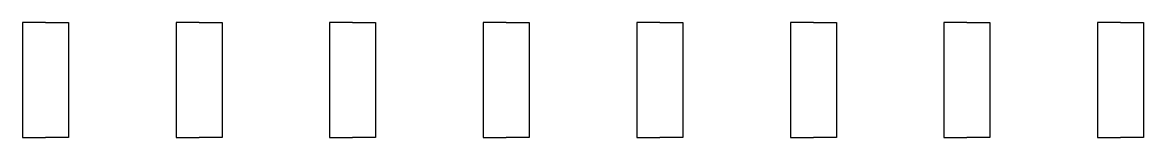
# Model space of a CAD drawing. Header units: millimetres. Extents: x 39.6 to 68.8, y -13.9 to 19.6.
# Drawn here: x 39.56 to 68.76, y -13.95 to -10.95 of the extents above.
import ezdxf

# ---------------------------------------------------------------- set-up
doc = ezdxf.new("R2010")
doc.units = ezdxf.units.MM
doc.layers.add('coverlay_openings', color=4, linetype='Continuous')

msp = doc.modelspace()

# ---------------------------------------------------------------- linework, layer by layer
at = {"layer": 'coverlay_openings'}
for points in [[(40.162, -10.947), (39.562, -10.947), (39.562, -13.947), (40.162, -13.947)], [(40.162, -10.947), (40.762, -10.947), (40.762, -13.947), (40.162, -13.947)], [(44.162, -10.947), (43.562, -10.947), (43.562, -13.947), (44.162, -13.947)], [(44.162, -10.947), (44.762, -10.947), (44.762, -13.947), (44.162, -13.947)], [(48.162, -10.947), (47.562, -10.947), (47.562, -13.947), (48.162, -13.947)], [(48.162, -10.947), (48.762, -10.947), (48.762, -13.947), (48.162, -13.947)], [(52.162, -10.947), (51.562, -10.947), (51.562, -13.947), (52.162, -13.947)], [(52.162, -10.947), (52.762, -10.947), (52.762, -13.947), (52.162, -13.947)], [(56.162, -10.947), (55.562, -10.947), (55.562, -13.947), (56.162, -13.947)], [(56.162, -10.947), (56.762, -10.947), (56.762, -13.947), (56.162, -13.947)], [(60.162, -10.947), (59.562, -10.947), (59.562, -13.947), (60.162, -13.947)], [(60.162, -10.947), (60.762, -10.947), (60.762, -13.947), (60.162, -13.947)], [(64.162, -10.947), (63.562, -10.947), (63.562, -13.947), (64.162, -13.947)], [(64.162, -10.947), (64.762, -10.947), (64.762, -13.947), (64.162, -13.947)], [(68.162, -10.947), (67.562, -10.947), (67.562, -13.947), (68.162, -13.947)], [(68.162, -10.947), (68.762, -10.947), (68.762, -13.947), (68.162, -13.947)]]:
    msp.add_lwpolyline(points, dxfattribs=at)

doc.saveas('drawing.dxf')
